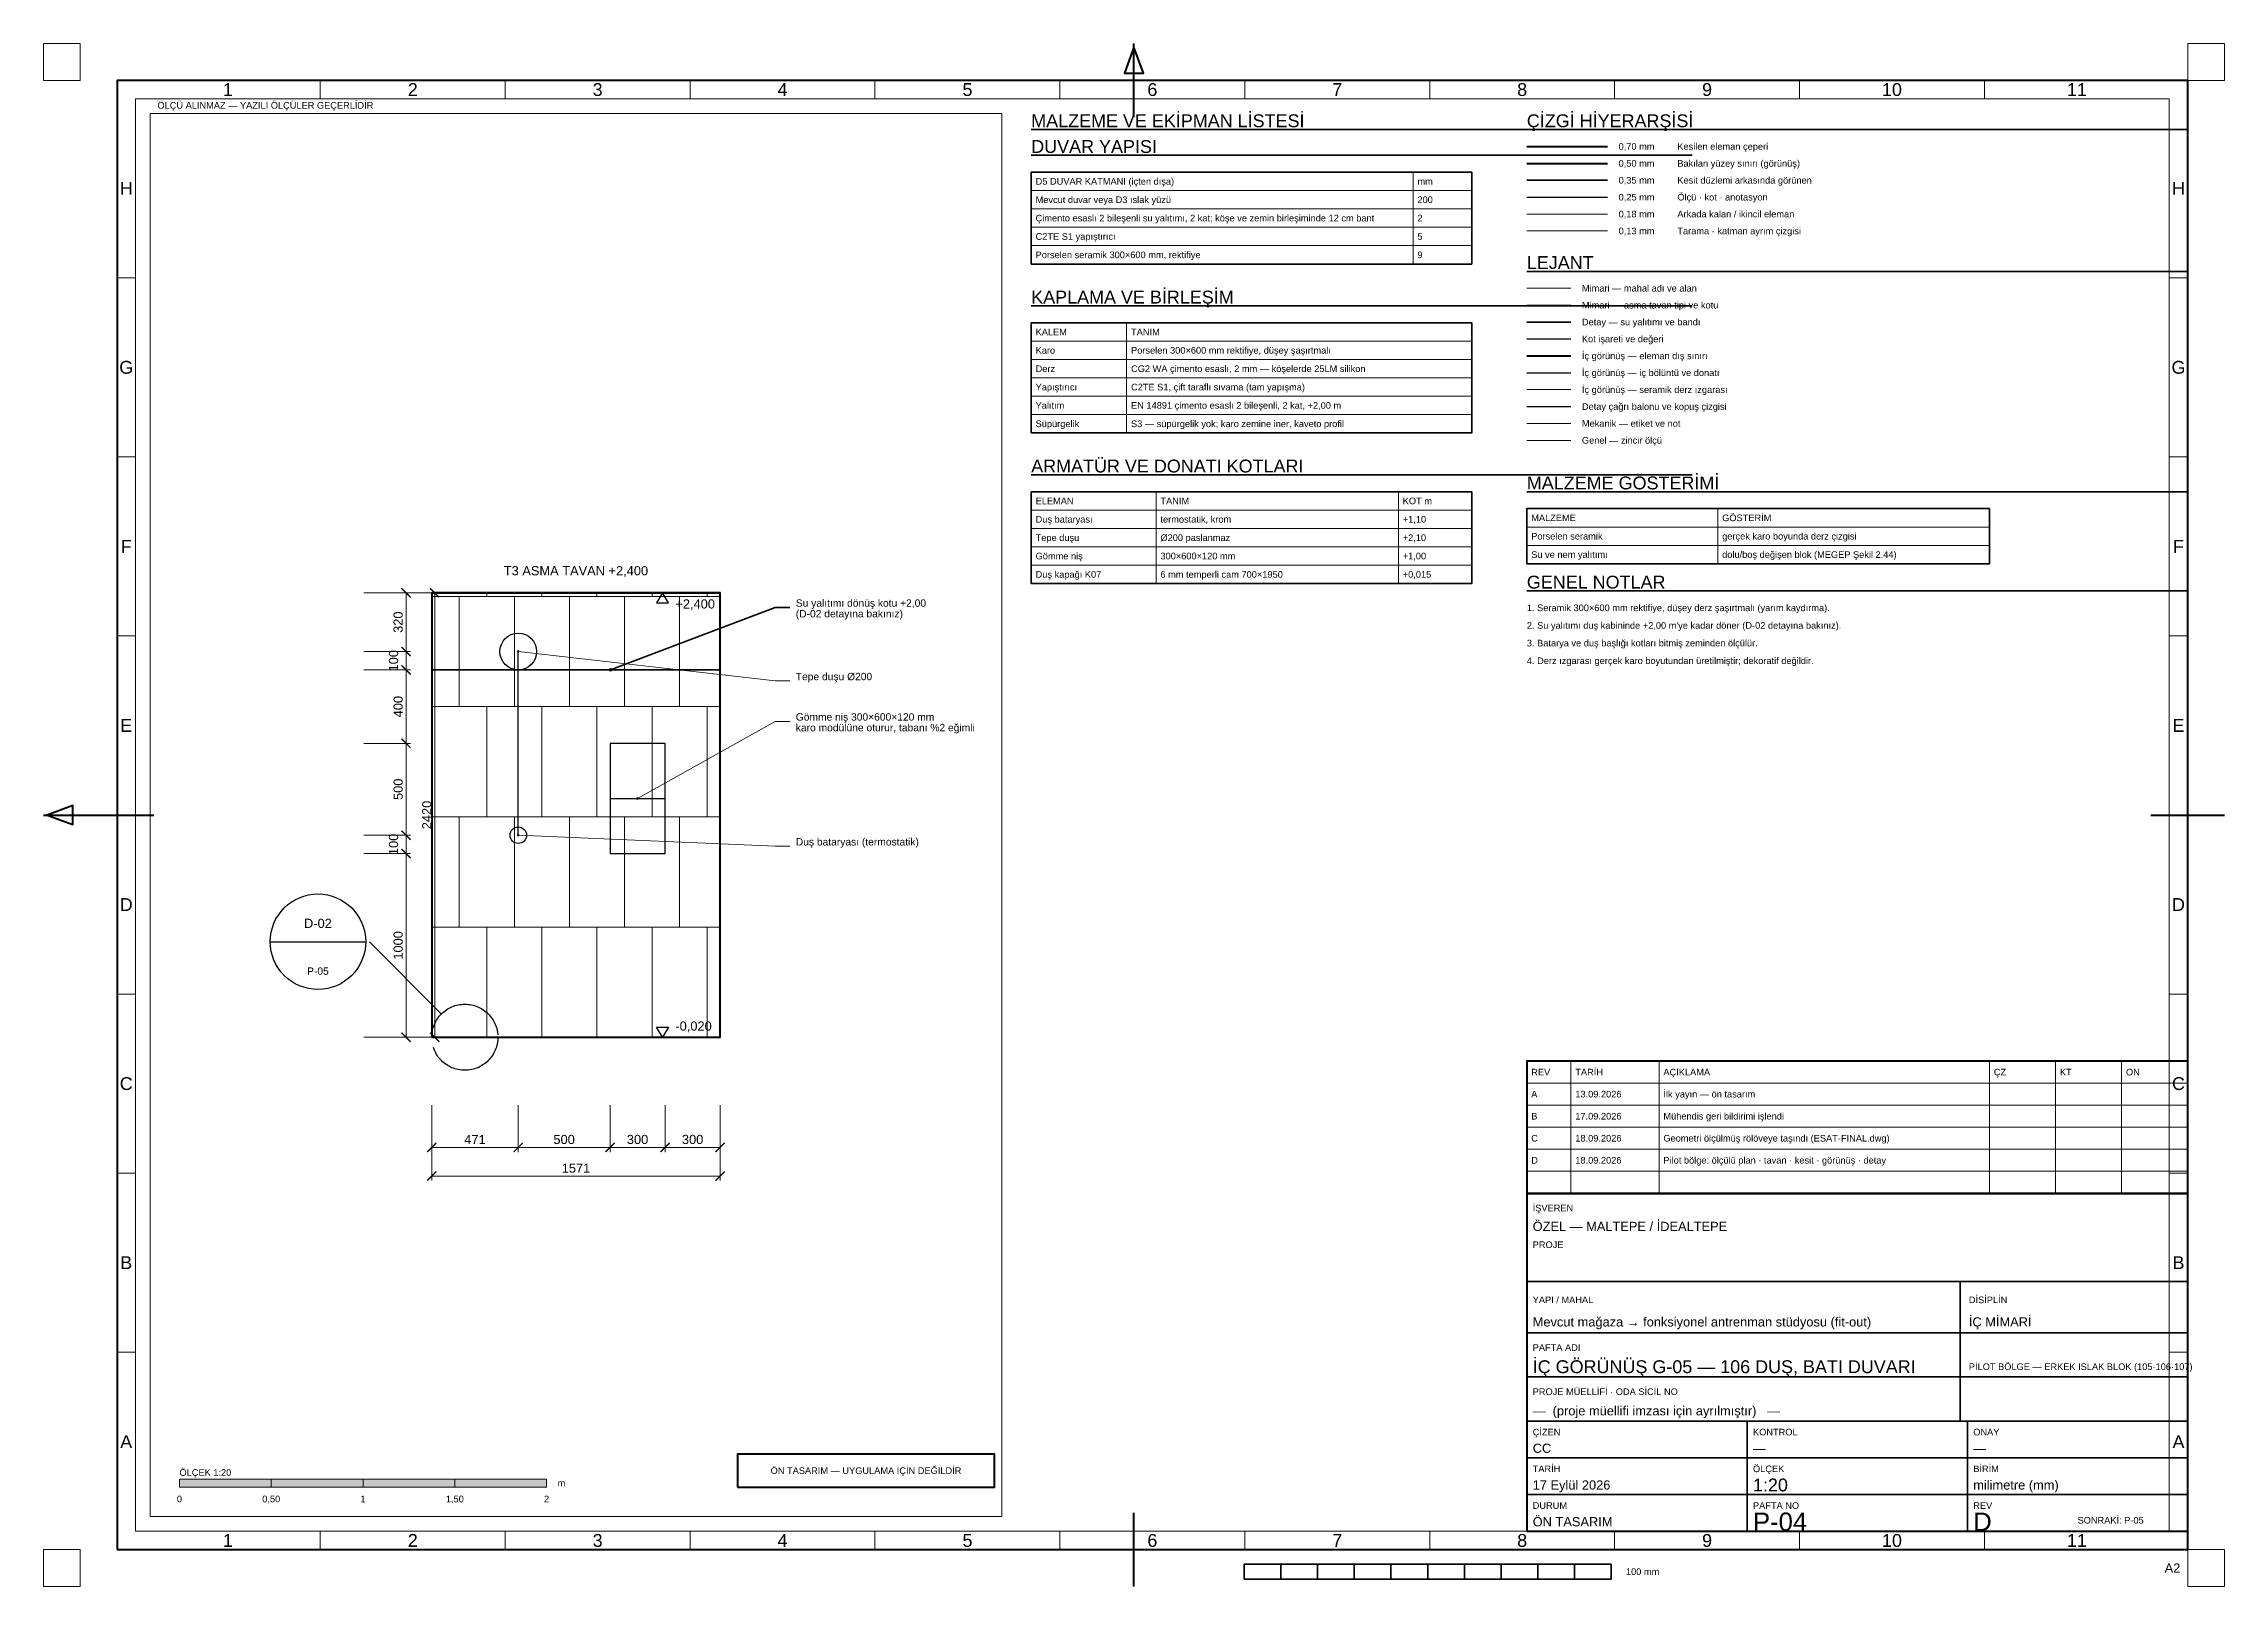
# Paper-space layout 'P-04 İÇ GÖRÜNÜŞ G-05 — 106 DUŞ- BATI DUVARI' of a CAD drawing. Header units: millimetres. Extents: x 0 to 594, y 0 to 420.
# The model-space entities are those that its viewports show. They can reach past a viewport. Long polylines and large blocks are cut down to what shows.
import ezdxf
from ezdxf.enums import TextEntityAlignment as Align

# ---------------------------------------------------------------- set-up
doc = ezdxf.new("R2010")
doc.units = ezdxf.units.MM
doc.linetypes.add('DASHED', pattern=[1.524, 1.27, -0.254])
for name, color, linetype, lineweight in [('A-DETAY-CAGRI', 1, 'Continuous', 25), ('A-GORUNUS-DERZ', 254, 'Continuous', 13), ('A-GORUNUS-IC', 8, 'Continuous', 25), ('A-GORUNUS-SINIR', 7, 'Continuous', 50), ('A-KATMAN-YALITIM', 6, 'Continuous', 35), ('A-KOT-ISARET', 250, 'Continuous', 25), ('A-TAVAN-YAZI', 150, 'Continuous', 13), ('A-YAZI', 7, 'Continuous', 13), ('G-ANTET', 7, 'Continuous', 25), ('G-CERCEVE', 7, 'Continuous', 70), ('G-OLCU-ZINCIR', 7, 'Continuous', 13), ('G-PAFTA-ZON', 8, 'Continuous', 13), ('G-YAZI', 7, 'Continuous', 18), ('M-YAZI', 7, 'Continuous', 13)]:
    doc.layers.add(name, color=color, linetype=linetype, lineweight=lineweight)
doc.layers.add('G-VIEWPORT', color=251, linetype='Continuous', lineweight=13, plot=False)
doc.styles.add('GYM', font='arial.ttf')
doc.dimstyles.new('GYM-20', dxfattribs={"dimscale": 20, "dimtxt": 2.5, "dimasz": 2.5, "dimexe": 1.25, "dimexo": 1.5, "dimgap": 0.9, "dimtad": 1, "dimdec": 0, "dimtxsty": 'GYM', "dimblk": 'ARCHTICK', "dimcen": 2.5, "dimclrd": 7, "dimclre": 7, "dimclrt": 7, "dimazin": 3, "dimtfac": 1, "dimtmove": 0, "dimatfit": 3, "dimlwd": 18, "dimlwe": 13, "dimarcsym": 0})

# ---------------------------------------------------------------- blocks, each defined once
blk = doc.blocks.new('_ARCHTICK')
at = {"color": 0, "linetype": 'ByBlock', "const_width": 0.15}
blk.add_lwpolyline([(-0.5, -0.5), (0.5, 0.5)], dxfattribs=at)

msp = doc.modelspace()

# ---------------------------------------------------------------- linework, layer by layer
at = {"layer": 'A-DETAY-CAGRI'}
for p, q in [((-880, 500), (-360, 500)), ((50, 110), (-340, 500))]:
    msp.add_line(p, q, dxfattribs=at)
msp.add_circle((-620, 500), 260, dxfattribs=at)
at = {"layer": 'A-DETAY-CAGRI', "linetype": 'DASHED'}
msp.add_circle((180, -20), 180, dxfattribs=at)
at = {"layer": 'A-GORUNUS-DERZ'}
for p, q in [((0, 2380), (0, 2400)), ((0, 1780), (0, 2380)), ((0, 2380), (1571, 2380)), ((150, 1780), (150, 2380)), ((300, 2380), (300, 2400)), ((450, 1780), (450, 2380)), ((600, 2380), (600, 2400)), ((750, 1780), (750, 2380)), ((900, 2380), (900, 2400)), ((1050, 1780), (1050, 2380)), ((1200, 2380), (1200, 2400)), ((1350, 1780), (1350, 2380)), ((1500, 2380), (1500, 2400)), ((0, 1180), (0, 1780)), ((0, 1780), (1571, 1780)), ((300, 1180), (300, 1780)), ((600, 1180), (600, 1780)), ((900, 1180), (900, 1780)), ((1200, 1180), (1200, 1780)), ((1500, 1180), (1500, 1780)), ((0, 580), (0, 1180)), ((0, 1180), (1571, 1180)), ((150, 580), (150, 1180)), ((450, 580), (450, 1180)), ((750, 580), (750, 1180)), ((1050, 580), (1050, 1180)), ((1350, 580), (1350, 1180)), ((0, -20), (0, 580)), ((0, 580), (1571, 580)), ((300, -20), (300, 580)), ((600, -20), (600, 580)), ((900, -20), (900, 580)), ((1200, -20), (1200, 580)), ((1500, -20), (1500, 580)), ((0, -20), (1571, -20))]:
    msp.add_line(p, q, dxfattribs=at)
at = {"layer": 'A-GORUNUS-IC'}
for p, q in [((471.3, 1080), (471.3, 2080)), ((971, 1280), (1271, 1280))]:
    msp.add_line(p, q, dxfattribs=at)
msp.add_lwpolyline([(971, 980), (1271, 980), (1271, 1580), (971, 1580)], close=True, dxfattribs=at)
for centre, radius in [((471.3, 2080), 100), ((471.3, 1080), 45)]:
    msp.add_circle(centre, radius, dxfattribs=at)
at = {"layer": 'A-GORUNUS-SINIR'}
for p, q in [((0, 2400), (1571, 2400)), ((0, -20), (1571, -20))]:
    msp.add_line(p, q, dxfattribs=at)
msp.add_lwpolyline([(0, -20), (1571, -20), (1571, 2400), (0, 2400)], close=True, dxfattribs=at)
at = {"layer": 'A-KATMAN-YALITIM'}
for p, q in [((974, 1980), (1871, 2320)), ((1871, 2320), (1951, 2320)), ((0, 1980), (1571, 1980))]:
    msp.add_line(p, q, dxfattribs=at)
msp.add_circle((974, 1980), 5, dxfattribs=at)
at = {"layer": 'A-KOT-ISARET'}
for points in [[(1256.8, 2400), (1224.8, 2345.6), (1288.8, 2345.6)], [(1256.8, -20), (1224.8, 34.4), (1288.8, 34.4)]]:
    msp.add_lwpolyline(points, close=True, dxfattribs=at)
at = {"layer": 'A-YAZI'}
for p, q in [((1121, 1280), (1871, 1700)), ((1871, 1700), (1951, 1700))]:
    msp.add_line(p, q, dxfattribs=at)
msp.add_circle((1121, 1280), 5, dxfattribs=at)
at = {"layer": 'M-YAZI'}
for p, q in [((471.3, 2080), (1871, 1920)), ((1871, 1920), (1951, 1920)), ((471.3, 1080), (1871, 1020)), ((1871, 1020), (1951, 1020))]:
    msp.add_line(p, q, dxfattribs=at)
for centre in [(471.3, 2080), (471.3, 1080)]:
    msp.add_circle(centre, 5, dxfattribs=at)

# ---------------------------------------------------------------- texts
at = {"layer": 'A-DETAY-CAGRI', "style": 'GYM'}
for s, height, p in [('D-02', 50, (-620, 600)), ('P-05', 40, (-620, 340))]:
    msp.add_text(s, height=height, dxfattribs=at).set_placement(p, align=Align.MIDDLE_CENTER)
at = {"layer": 'A-KATMAN-YALITIM', "style": 'GYM'}
for s, p in [('Su yalıtımı dönüş kotu +2,00', (1983, 2344)), ('(D-02 detayına bakınız)', (1983, 2286))]:
    msp.add_text(s, height=40, dxfattribs=at).set_placement(p, align=Align.MIDDLE_LEFT)
at = {"layer": 'A-KOT-ISARET', "style": 'GYM'}
for s, p in [('+2,400', (1327.2, 2339.2)), ('-0,020', (1327.2, 40.8))]:
    msp.add_text(s, height=50, dxfattribs=at).set_placement(p, align=Align.MIDDLE_LEFT)
at = {"layer": 'A-TAVAN-YAZI', "style": 'GYM'}
msp.add_text('T3 ASMA TAVAN +2,400', height=50, dxfattribs=at).set_placement((785.5, 2520), align=Align.MIDDLE_CENTER)
at = {"layer": 'A-YAZI', "style": 'GYM'}
for s, p in [('Gömme niş 300×600×120 mm', (1983, 1724)), ('karo modülüne oturur, tabanı %2 eğimli', (1983, 1666))]:
    msp.add_text(s, height=40, dxfattribs=at).set_placement(p, align=Align.MIDDLE_LEFT)
at = {"layer": 'M-YAZI', "style": 'GYM'}
for s, p in [('Tepe duşu Ø200', (1983, 1944)), ('Duş bataryası (termostatik)', (1983, 1044))]:
    msp.add_text(s, height=40, dxfattribs=at).set_placement(p, align=Align.MIDDLE_LEFT)

# ---------------------------------------------------------------- dimensions: what is measured, and where the dimension line sits
at = {"layer": 'G-OLCU-ZINCIR'}
for base, p1, p2 in [((-140, 2080), (-400, 2080), (-400, 2400)), ((16, -20), (-400, -20), (-400, 2400)), ((-140, 1980), (-400, 1980), (-400, 2080)), ((-140, 1580), (-400, 1580), (-400, 1980)), ((-140, 1080), (-400, 1080), (-400, 1580)), ((-140, 980), (-400, 980), (-400, 1080)), ((-140, -20), (-400, -20), (-400, 980))]:
    msp.add_linear_dim(base=base, p1=p1, p2=p2, angle=90, dimstyle='GYM-20', dxfattribs=at).render()
for base, p1, p2 in [((0, -620), (0, -360), (471, -360)), ((0, -776), (0, -360), (1571, -360)), ((471, -620), (471, -360), (971, -360)), ((971, -620), (971, -360), (1271, -360)), ((1271, -620), (1271, -360), (1571, -360))]:
    msp.add_linear_dim(base=base, p1=p1, p2=p2, dimstyle='GYM-20', dxfattribs=at).render()

psp = doc.layouts.new('P-04 İÇ GÖRÜNÜŞ G-05 — 106 DUŞ- BATI DUVARI')

# ---------------------------------------------------------------- hatches: boundary and pattern name
at = {"layer": 'G-ANTET'}
for color, points in [(7, [(37, 27), (62, 27), (62, 29.2), (37, 29.2)]), (0, [(62, 27), (87, 27), (87, 29.2), (62, 29.2)]), (7, [(87, 27), (112, 27), (112, 29.2), (87, 29.2)]), (0, [(112, 27), (137, 27), (137, 29.2), (112, 29.2)])]:
    psp.add_hatch(color=color, dxfattribs=at).paths.add_polyline_path(points)

# ---------------------------------------------------------------- linework, layer by layer
at = {"layer": 'G-ANTET', "lineweight": 70}
psp.add_line((404, 392), (426, 392), dxfattribs=at)
at = {"layer": 'G-ANTET', "lineweight": 50}
psp.add_line((404, 387.4), (426, 387.4), dxfattribs=at)
at = {"layer": 'G-ANTET', "lineweight": 13}
for p, q in [((373, 360), (373, 385)), ((269, 380), (389, 380)), ((269, 375), (389, 375)), ((269, 370), (389, 370)), ((404, 369), (426, 369)), ((269, 365), (389, 365)), ((269, 339), (389, 339)), ((295, 314), (295, 344)), ((269, 334), (389, 334)), ((269, 329), (389, 329)), ((269, 324), (389, 324)), ((269, 319), (389, 319)), ((303, 273), (303, 298)), ((369, 273), (369, 298)), ((269, 293), (389, 293)), ((456, 278.4), (456, 293.4)), ((269, 288), (389, 288)), ((404, 288.4), (530, 288.4)), ((269, 283), (389, 283)), ((404, 283.4), (530, 283.4)), ((269, 278), (389, 278))]:
    psp.add_line(p, q, dxfattribs=at)
at = {"layer": 'G-ANTET', "lineweight": 35}
for p, q in [((404, 382.8), (426, 382.8)), ((404, 83), (584, 83)), ((522, 69), (522, 83)), ((404, 69), (584, 69)), ((522, 45), (522, 69)), ((404, 57), (584, 57)), ((404, 45), (584, 45)), ((464, 15), (464, 45)), ((524, 15), (524, 45)), ((404, 35), (584, 35)), ((404, 25), (584, 25))]:
    psp.add_line(p, q, dxfattribs=at)
at = {"layer": 'G-ANTET', "lineweight": 25}
psp.add_line((404, 378.2), (426, 378.2), dxfattribs=at)
at = {"layer": 'G-ANTET', "lineweight": 18}
for p, q in [((404, 373.6), (426, 373.6)), ((416, 107), (416, 143)), ((440, 107), (440, 143)), ((530, 107), (530, 143)), ((548, 107), (548, 143)), ((566, 107), (566, 143)), ((404, 137), (584, 137)), ((404, 131), (584, 131)), ((404, 125), (584, 125)), ((404, 119), (584, 119)), ((404, 113), (584, 113)), ((404, 107), (584, 107))]:
    psp.add_line(p, q, dxfattribs=at)
at = {"layer": 'G-ANTET', "color": 7, "linetype": 'Continuous', "lineweight": 13}
for p, q in [((404, 353.4), (416, 353.4)), ((404, 316.6), (416, 316.6)), ((404, 312), (416, 312))]:
    psp.add_line(p, q, dxfattribs=at)
at = {"layer": 'G-ANTET', "color": 150, "linetype": 'Continuous', "lineweight": 13}
psp.add_line((404, 348.8), (416, 348.8), dxfattribs=at)
at = {"layer": 'G-ANTET', "color": 6, "linetype": 'Continuous', "lineweight": 35}
psp.add_line((404, 344.2), (416, 344.2), dxfattribs=at)
at = {"layer": 'G-ANTET', "color": 250, "linetype": 'Continuous', "lineweight": 25}
psp.add_line((404, 339.6), (416, 339.6), dxfattribs=at)
at = {"layer": 'G-ANTET', "color": 7, "linetype": 'Continuous', "lineweight": 50}
psp.add_line((404, 335), (416, 335), dxfattribs=at)
at = {"layer": 'G-ANTET', "color": 8, "linetype": 'Continuous', "lineweight": 25}
psp.add_line((404, 330.4), (416, 330.4), dxfattribs=at)
at = {"layer": 'G-ANTET', "color": 254, "linetype": 'Continuous', "lineweight": 13}
psp.add_line((404, 325.8), (416, 325.8), dxfattribs=at)
at = {"layer": 'G-ANTET', "color": 1, "linetype": 'Continuous', "lineweight": 25}
psp.add_line((404, 321.2), (416, 321.2), dxfattribs=at)
at = {"layer": 'G-ANTET', "lineweight": 35}
for points in [[(269, 360), (389, 360), (389, 385), (269, 385)], [(269, 314), (389, 314), (389, 344), (269, 344)], [(269, 273), (389, 273), (389, 298), (269, 298)], [(404, 278.4), (530, 278.4), (530, 293.4), (404, 293.4)]]:
    psp.add_lwpolyline(points, close=True, dxfattribs=at)
at = {"layer": 'G-ANTET', "lineweight": 50}
psp.add_lwpolyline([(404, 107), (584, 107), (584, 143), (404, 143)], close=True, dxfattribs=at)
at = {"layer": 'G-ANTET', "lineweight": 100}
psp.add_lwpolyline([(404, 15), (584, 15), (584, 107), (404, 107)], close=True, dxfattribs=at)
at = {"layer": 'G-ANTET', "color": 1, "lineweight": 50}
psp.add_lwpolyline([(189, 27), (259, 27), (259, 36), (189, 36)], close=True, dxfattribs=at)
at = {"layer": 'G-ANTET', "lineweight": 18}
for points in [[(37, 27), (62, 27), (62, 29.2), (37, 29.2)], [(62, 27), (87, 27), (87, 29.2), (62, 29.2)], [(87, 27), (112, 27), (112, 29.2), (87, 29.2)], [(112, 27), (137, 27), (137, 29.2), (112, 29.2)]]:
    psp.add_lwpolyline(points, close=True, dxfattribs=at)
at = {"layer": 'G-CERCEVE', "lineweight": 70}
for p, q in [((297, 400), (297, 420)), ((0, 210), (30, 210)), ((574, 210), (594, 210)), ((297, 0), (297, 20))]:
    psp.add_line(p, q, dxfattribs=at)
at = {"layer": 'G-CERCEVE', "lineweight": 35}
for p, q in [((327, 2), (327, 6)), ((337, 2), (337, 6)), ((347, 2), (347, 6)), ((357, 2), (357, 6)), ((367, 2), (367, 6)), ((377, 2), (377, 6)), ((387, 2), (387, 6)), ((397, 2), (397, 6)), ((407, 2), (407, 6)), ((417, 2), (417, 6)), ((427, 2), (427, 6))]:
    psp.add_line(p, q, dxfattribs=at)
at = {"layer": 'G-CERCEVE', "lineweight": 13}
for points in [[(0, 410), (10, 410), (10, 420), (0, 420)], [(584, 410), (594, 410), (594, 420), (584, 420)], [(0, 0), (10, 0), (10, 10), (0, 10)], [(584, 0), (594, 0), (594, 10), (584, 10)]]:
    psp.add_lwpolyline(points, close=True, dxfattribs=at)
at = {"layer": 'G-CERCEVE', "lineweight": 70}
for points in [[(297, 419), (294.4, 412), (299.6, 412)], [(20, 10), (584, 10), (584, 410), (20, 410)], [(1, 210), (8, 207.4), (8, 212.6)]]:
    psp.add_lwpolyline(points, close=True, dxfattribs=at)
at = {"layer": 'G-CERCEVE', "lineweight": 18}
psp.add_lwpolyline([(29, 19), (261, 19), (261, 401), (29, 401)], close=True, dxfattribs=at)
at = {"layer": 'G-CERCEVE', "lineweight": 35}
psp.add_lwpolyline([(327, 2), (427, 2), (427, 6), (327, 6)], close=True, dxfattribs=at)
at = {"layer": 'G-PAFTA-ZON', "lineweight": 13}
for p, q in [((75.36, 405), (75.36, 410)), ((125.73, 405), (125.73, 410)), ((176.09, 405), (176.09, 410)), ((226.45, 405), (226.45, 410)), ((276.82, 405), (276.82, 410)), ((327.18, 405), (327.18, 410)), ((377.55, 405), (377.55, 410)), ((427.91, 405), (427.91, 410)), ((478.27, 405), (478.27, 410)), ((528.64, 405), (528.64, 410)), ((20, 356.25), (25, 356.25)), ((579, 356.25), (584, 356.25)), ((20, 307.5), (25, 307.5)), ((579, 307.5), (584, 307.5)), ((20, 258.75), (25, 258.75)), ((579, 258.75), (584, 258.75)), ((20, 210), (25, 210)), ((579, 210), (584, 210)), ((20, 161.25), (25, 161.25)), ((579, 161.25), (584, 161.25)), ((20, 112.5), (25, 112.5)), ((579, 112.5), (584, 112.5)), ((20, 63.75), (25, 63.75)), ((579, 63.75), (584, 63.75)), ((75.36, 10), (75.36, 15)), ((125.73, 10), (125.73, 15)), ((176.09, 10), (176.09, 15)), ((226.45, 10), (226.45, 15)), ((276.82, 10), (276.82, 15)), ((327.18, 10), (327.18, 15)), ((377.55, 10), (377.55, 15)), ((427.91, 10), (427.91, 15)), ((478.27, 10), (478.27, 15)), ((528.64, 10), (528.64, 15))]:
    psp.add_line(p, q, dxfattribs=at)
psp.add_lwpolyline([(25, 15), (579, 15), (579, 405), (25, 405)], close=True, dxfattribs=at)
at = {"layer": 'G-YAZI', "lineweight": 35}
for p, q in [((269, 396.6), (449, 396.6)), ((404, 396.6), (584, 396.6)), ((269, 389.6), (449, 389.6)), ((404, 358), (584, 358)), ((269, 348.6), (449, 348.6)), ((269, 302.6), (449, 302.6)), ((404, 298), (584, 298)), ((404, 271), (584, 271))]:
    psp.add_line(p, q, dxfattribs=at)

# ---------------------------------------------------------------- texts
at = {"layer": 'G-ANTET', "style": 'GYM'}
for s, height, p in [('0,70 mm', 1.8, (429, 392)), ('Kesilen eleman çeperi', 1.8, (445, 392)), ('0,50 mm', 1.8, (429, 387.4)), ('Bakılan yüzey sınırı (görünüş)', 1.8, (445, 387.4)), ('D5 DUVAR KATMANI (içten dışa)', 1.8, (270.2, 382.5)), ('mm', 1.8, (374.2, 382.5)), ('0,35 mm', 1.8, (429, 382.8)), ('Kesit düzlemi arkasında görünen', 1.8, (445, 382.8)), ('0,25 mm', 1.8, (429, 378.2)), ('0,18 mm', 1.8, (429, 373.6)), ('Arkada kalan / ikincil eleman', 1.8, (445, 373.6)), ('Ölçü · kot · anotasyon', 1.8, (445, 378.2)), ('0,13 mm', 1.8, (429, 369)), ('Tarama · katman ayrım çizgisi', 1.8, (445, 369)), ('KALEM', 1.8, (270.2, 341.5)), ('TANIM', 1.8, (296.2, 341.5)), ('ELEMAN', 1.8, (270.2, 295.5)), ('TANIM', 1.8, (304.2, 295.5)), ('KOT m', 1.8, (370.2, 295.5)), ('MALZEME', 1.8, (405.2, 290.9)), ('GÖSTERİM', 1.8, (457.2, 290.9)), ('REV', 1.8, (405.2, 140)), ('TARİH', 1.8, (417.2, 140)), ('AÇIKLAMA', 1.8, (441.2, 140)), ('ÇZ', 1.8, (531.2, 140)), ('KT', 1.8, (549.2, 140)), ('ON', 1.8, (567.2, 140)), ('A', 1.8, (405.2, 134)), ('13.09.2026', 1.8, (417.2, 134)), ('İlk yayın — ön tasarım', 1.8, (441.2, 134)), ('B', 1.8, (405.2, 128)), ('17.09.2026', 1.8, (417.2, 128)), ('Mühendis geri bildirimi işlendi', 1.8, (441.2, 128)), ('C', 1.8, (405.2, 122)), ('18.09.2026', 1.8, (417.2, 122)), ('Geometri ölçülmüş rölöveye taşındı (ESAT-FINAL.dwg)', 1.8, (441.2, 122)), ('D', 1.8, (405.2, 116)), ('18.09.2026', 1.8, (417.2, 116)), ('Pilot bölge: ölçülü plan · tavan · kesit · görünüş · detay', 1.8, (441.2, 116)), ('İŞVEREN', 1.8, (405.6, 103)), ('ÖZEL — MALTEPE / İDEALTEPE', 2.5, (405.6, 98)), ('PROJE', 1.8, (405.6, 93)), ('YAPI / MAHAL', 1.8, (405.6, 78)), ('DİSİPLİN', 1.8, (524.4, 78)), ('Mevcut mağaza → fonksiyonel antrenman stüdyosu (fit-out)', 2.5, (405.6, 72)), ('İÇ MİMARİ', 2.5, (524.4, 72)), ('PAFTA ADI', 1.8, (405.6, 65)), ('İÇ GÖRÜNÜŞ G-05 — 106 DUŞ, BATI DUVARI', 3.5, (405.6, 59.8)), ('PİLOT BÖLGE — ERKEK ISLAK BLOK (105·106·107)', 1.8, (524.4, 59.8)), ('PROJE MÜELLİFİ · ODA SİCİL NO', 1.8, (405.6, 53)), ('—  (proje müellifi imzası için ayrılmıştır)   —', 2.5, (405.6, 47.8)), ('ÇİZEN', 1.8, (405.6, 42)), ('KONTROL', 1.8, (465.6, 42)), ('ONAY', 1.8, (525.6, 42)), ('CC', 2.5, (405.6, 37.6)), ('—', 2.5, (465.6, 37.6)), ('—', 2.5, (525.6, 37.6)), ('ÖLÇEK 1:20', 1.8, (37, 31)), ('TARİH', 1.8, (405.6, 32)), ('ÖLÇEK', 1.8, (465.6, 32)), ('BİRİM', 1.8, (525.6, 32)), ('m', 1.8, (140, 28.1)), ('17 Eylül 2026', 2.5, (405.6, 27.6)), ('1:20', 3.5, (465.6, 27.6)), ('milimetre (mm)', 2.5, (525.6, 27.6)), ('ÖN TASARIM', 2.5, (405.6, 17.6)), ('DURUM', 1.8, (405.6, 22)), ('PAFTA NO', 1.8, (465.6, 22)), ('P-04', 5, (465.6, 17.6)), ('REV', 1.8, (525.6, 22)), ('D', 5, (525.6, 17.6)), ('SONRAKİ: P-05', 1.8, (554, 18))]:
    psp.add_text(s, height=height, dxfattribs=at).set_placement(p, align=Align.MIDDLE_LEFT)
at = {"layer": 'G-ANTET', "color": 1, "style": 'GYM'}
psp.add_text('ÖN TASARIM — UYGULAMA İÇİN DEĞİLDİR', height=1.8, dxfattribs=at).set_placement((224, 31.5), align=Align.MIDDLE_CENTER)
at = {"layer": 'G-ANTET', "style": 'GYM'}
for s, p in [('0', (37, 23.8)), ('0,50', (62, 23.8)), ('1', (87, 23.8)), ('1,50', (112, 23.8)), ('2', (137, 23.8))]:
    psp.add_text(s, height=1.8, dxfattribs=at).set_placement(p, align=Align.MIDDLE_CENTER)
at = {"layer": 'G-CERCEVE', "style": 'GYM'}
psp.add_text('A2', height=2.5, dxfattribs=at).set_placement((582, 5), align=Align.MIDDLE_RIGHT)
psp.add_text('100 mm', height=1.8, dxfattribs=at).set_placement((431, 4), align=Align.MIDDLE_LEFT)
at = {"layer": 'G-PAFTA-ZON', "style": 'GYM'}
for s, p in [('1', (50.18, 407.5)), ('2', (100.55, 407.5)), ('3', (150.91, 407.5)), ('4', (201.27, 407.5)), ('5', (251.64, 407.5)), ('6', (302, 407.5)), ('7', (352.36, 407.5)), ('8', (402.73, 407.5)), ('9', (453.09, 407.5)), ('10', (503.45, 407.5)), ('11', (553.82, 407.5)), ('H', (22.5, 380.62)), ('H', (581.5, 380.62)), ('G', (22.5, 331.88)), ('G', (581.5, 331.88)), ('F', (22.5, 283.12)), ('F', (581.5, 283.12)), ('E', (22.5, 234.38)), ('E', (581.5, 234.38)), ('D', (22.5, 185.62)), ('D', (581.5, 185.62)), ('C', (22.5, 136.88)), ('C', (581.5, 136.88)), ('B', (22.5, 88.12)), ('B', (581.5, 88.12)), ('A', (22.5, 39.38)), ('A', (581.5, 39.38)), ('1', (50.18, 12.5)), ('2', (100.55, 12.5)), ('3', (150.91, 12.5)), ('4', (201.27, 12.5)), ('5', (251.64, 12.5)), ('6', (302, 12.5)), ('7', (352.36, 12.5)), ('8', (402.73, 12.5)), ('9', (453.09, 12.5)), ('10', (503.45, 12.5)), ('11', (553.82, 12.5))]:
    psp.add_text(s, height=3.5, dxfattribs=at).set_placement(p, align=Align.MIDDLE_CENTER)
at = {"layer": 'G-YAZI', "style": 'GYM'}
for s, height, p in [('ÖLÇÜ ALINMAZ — YAZILI ÖLÇÜLER GEÇERLİDİR', 1.8, (31, 403.2)), ('MALZEME VE EKİPMAN LİSTESİ', 3.5, (269, 399)), ('ÇİZGİ HİYERARŞİSİ', 3.5, (404, 399)), ('DUVAR YAPISI', 3.5, (269, 392)), ('Mevcut duvar veya D3 ıslak yüzü', 1.8, (270.2, 377.5)), ('200', 1.8, (374.2, 377.5)), ('Çimento esaslı 2 bileşenli su yalıtımı, 2 kat; köşe ve zemin birleşiminde 12 cm bant', 1.8, (270.2, 372.5)), ('C2TE S1 yapıştırıcı', 1.8, (270.2, 367.5)), ('5', 1.8, (374.2, 367.5)), ('2', 1.8, (374.2, 372.5)), ('Porselen seramik 300×600 mm, rektifiye', 1.8, (270.2, 362.5)), ('9', 1.8, (374.2, 362.5)), ('LEJANT', 3.5, (404, 360.4)), ('KAPLAMA VE BİRLEŞİM', 3.5, (269, 351)), ('Mimari — mahal adı ve alan', 1.8, (419, 353.4)), ('Mimari — asma tavan tipi ve kotu', 1.8, (419, 348.8)), ('Detay — su yalıtımı ve bandı', 1.8, (419, 344.2)), ('Kot işareti ve değeri', 1.8, (419, 339.6)), ('Karo', 1.8, (270.2, 336.5)), ('Porselen 300×600 mm rektifiye, düşey şaşırtmalı', 1.8, (296.2, 336.5)), ('İç görünüş — eleman dış sınırı', 1.8, (419, 335)), ('Yapıştırıcı', 1.8, (270.2, 326.5)), ('Derz', 1.8, (270.2, 331.5)), ('CG2 WA çimento esaslı, 2 mm — köşelerde 25LM silikon', 1.8, (296.2, 331.5)), ('C2TE S1, çift taraflı sıvama (tam yapışma)', 1.8, (296.2, 326.5)), ('İç görünüş — iç bölüntü ve donatı', 1.8, (419, 330.4)), ('İç görünüş — seramik derz ızgarası', 1.8, (419, 325.8)), ('Yalıtım', 1.8, (270.2, 321.5)), ('EN 14891 çimento esaslı 2 bileşenli, 2 kat, +2,00 m', 1.8, (296.2, 321.5)), ('Detay çağrı balonu ve kopuş çizgisi', 1.8, (419, 321.2)), ('Süpürgelik', 1.8, (270.2, 316.5)), ('S3 — süpürgelik yok; karo zemine iner, kaveto profil', 1.8, (296.2, 316.5)), ('Mekanik — etiket ve not', 1.8, (419, 316.6)), ('Genel — zincir ölçü', 1.8, (419, 312)), ('ARMATÜR VE DONATI KOTLARI', 3.5, (269, 305)), ('MALZEME GÖSTERİMİ', 3.5, (404, 300.4)), ('Duş bataryası', 1.8, (270.2, 290.5)), ('termostatik, krom', 1.8, (304.2, 290.5)), ('+1,10', 1.8, (370.2, 290.5)), ('Tepe duşu', 1.8, (270.2, 285.5)), ('Ø200 paslanmaz', 1.8, (304.2, 285.5)), ('+2,10', 1.8, (370.2, 285.5)), ('Porselen seramik', 1.8, (405.2, 285.9)), ('gerçek karo boyunda derz çizgisi', 1.8, (457.2, 285.9)), ('Gömme niş', 1.8, (270.2, 280.5)), ('300×600×120 mm', 1.8, (304.2, 280.5)), ('+1,00', 1.8, (370.2, 280.5)), ('Su ve nem yalıtımı', 1.8, (405.2, 280.9)), ('dolu/boş değişen blok (MEGEP Şekil 2.44)', 1.8, (457.2, 280.9)), ('Duş kapağı K07', 1.8, (270.2, 275.5)), ('6 mm temperli cam 700×1950', 1.8, (304.2, 275.5)), ('+0,015', 1.8, (370.2, 275.5)), ('GENEL NOTLAR', 3.5, (404, 273.4)), ('1. Seramik 300×600 mm rektifiye, düşey derz şaşırtmalı (yarım kaydırma).', 1.8, (404, 266.4)), ("2. Su yalıtımı duş kabininde +2,00 m'ye kadar döner (D-02 detayına bakınız).", 1.8, (404, 261.6)), ('3. Batarya ve duş başlığı kotları bitmiş zeminden ölçülür.', 1.8, (404, 256.8)), ('4. Derz ızgarası gerçek karo boyutundan üretilmiştir; dekoratif değildir.', 1.8, (404, 252))]:
    psp.add_text(s, height=height, dxfattribs=at).set_placement(p, align=Align.MIDDLE_LEFT)

# ---------------------------------------------------------------- viewports
at = {"layer": 'G-VIEWPORT'}
psp.add_viewport(center=(145, 210), size=(232, 382), view_center_point=(785.5, 1190), view_height=7640, dxfattribs=at)

doc.saveas('drawing.dxf')
